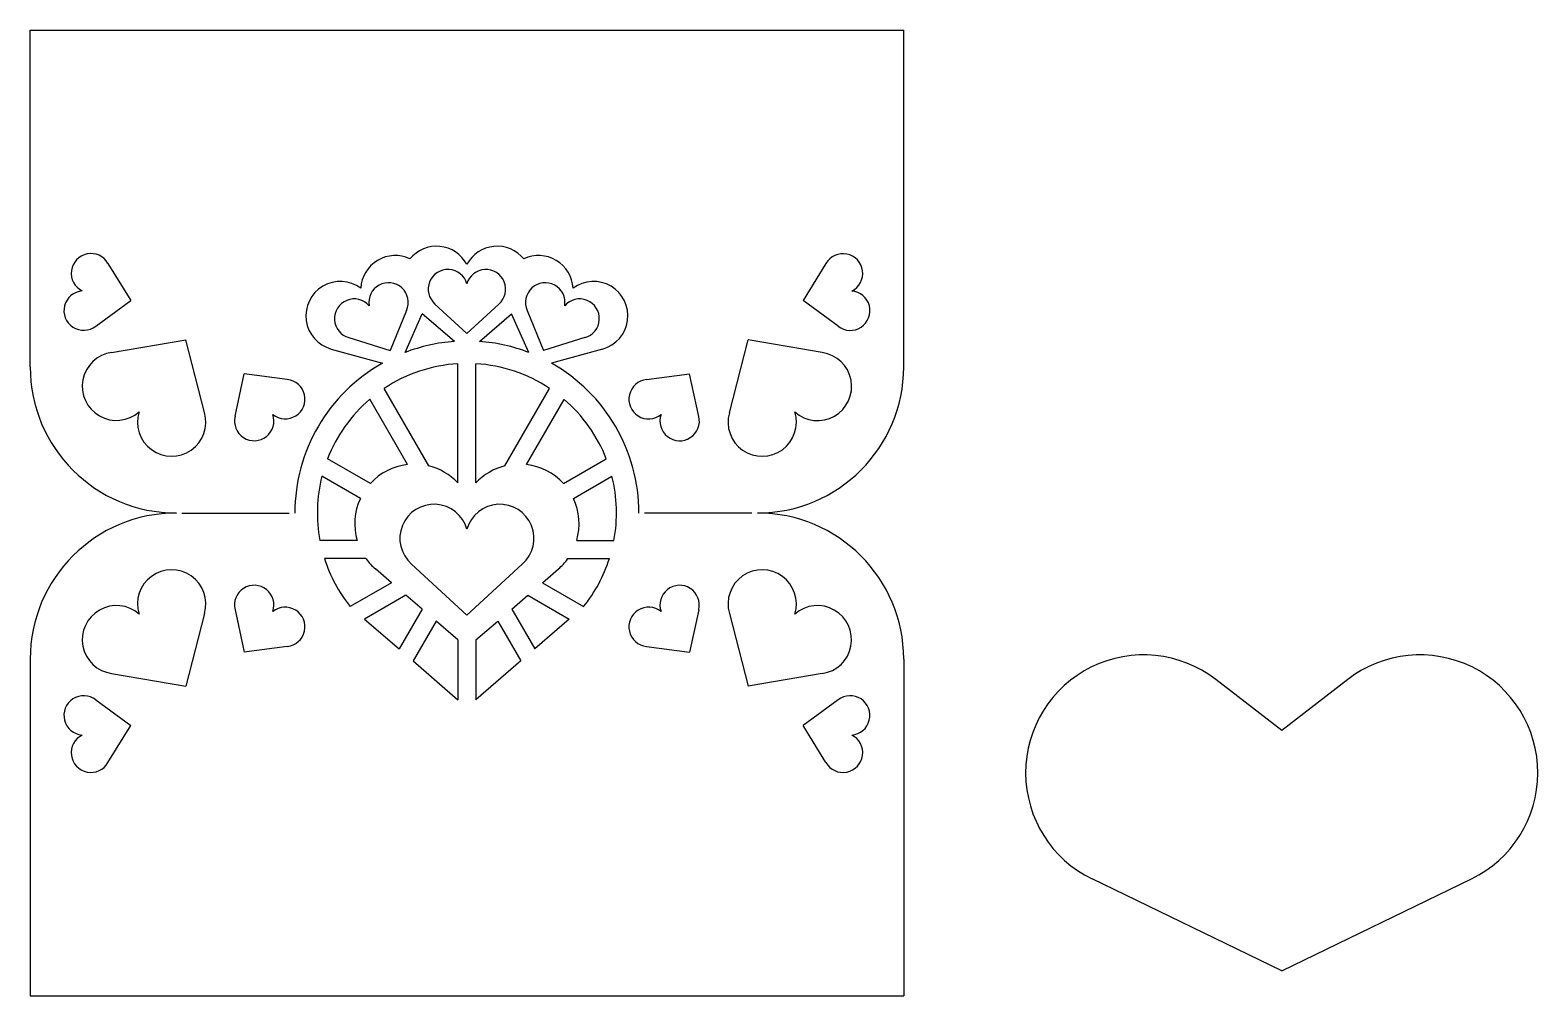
# Model space of a CAD drawing. Extents: x 341 to 475, y -227 to -141.
import ezdxf

# ---------------------------------------------------------------- set-up
doc = ezdxf.new("R2010")
doc.units = 0
doc.layers.get('0').update_dxf_attribs({"linetype": 'CONTINUOUS'})

msp = doc.modelspace()

# ---------------------------------------------------------------- linework, layer by layer
for p, q in [((341.117047, -171.344999), (341.117047, -141.398935)), ((341.117047, -141.398935), (418.796787, -141.398935)), ((418.796787, -171.344999), (418.796787, -141.398935)), ((348.039424, -162.144983), (350.060357, -165.430247)), ((411.882691, -162.156892), (409.860532, -165.441402)), ((346.95553, -167.719762), (350.0602, -165.431059)), ((377.115388, -165.756509), (379.954562, -168.3673)), ((382.794559, -165.756506), (379.955389, -168.3673)), ((412.964505, -167.732075), (409.86069, -165.442214)), ((374.591169, -166.32219), (373.13774, -169.894959)), ((374.451875, -170.06972), (375.98498, -166.627038)), ((378.840882, -169.086343), (375.98498, -166.627038)), ((381.06907, -169.086341), (383.924968, -166.627032)), ((385.458079, -170.069713), (383.924968, -166.627032)), ((385.318779, -166.322183), (386.772213, -169.89495)), ((369.45515, -168.745886), (373.13774, -169.894959)), ((390.454801, -168.745872), (386.772213, -169.89495)), ((348.363753, -170.067389), (354.951412, -168.946092)), ((356.621123, -175.417623), (354.952615, -168.946871)), ((367.883829, -169.762383), (372.436144, -171.020779)), ((392.026123, -169.762367), (387.473811, -171.020769)), ((403.296041, -175.42633), (404.966963, -168.956201)), ((411.555406, -170.079177), (404.968166, -168.955422)), ((379.155439, -181.670552), (379.155399, -171.069782)), ((380.755439, -181.672157), (380.755399, -171.069832)), ((359.339319, -175.741994), (360.158848, -171.972974)), ((363.983894, -172.473828), (360.159525, -171.972498)), ((395.934369, -172.479787), (399.758925, -171.979885)), ((400.577724, -175.749686), (399.759601, -171.980361)), ((374.661398, -180.032541), (371.314258, -174.235175)), ((376.580102, -180.155825), (372.60103, -173.263931)), ((383.330494, -180.15627), (387.309528, -173.264321)), ((385.249548, -180.032363), (388.596258, -174.23564)), ((371.369686, -181.721343), (367.560916, -179.522369)), ((388.542147, -181.720728), (392.349189, -179.522712)), ((370.478835, -183.054532), (367.062223, -181.081967)), ((389.433038, -183.052739), (392.849277, -181.079528)), ((354.617047, -184.344999), (364.155711, -184.344999)), ((405.295613, -184.349726), (395.756949, -184.347946)), ((370.19544, -186.802096), (366.884663, -186.802108)), ((389.717142, -186.800249), (393.027919, -186.799635)), ((370.978397, -188.402093), (367.289655, -188.402107)), ((375.036615, -188.896482), (379.955484, -193.419676)), ((384.87578, -188.896476), (379.956917, -193.419676)), ((388.934488, -188.400394), (392.62323, -188.39971)), ((373.247985, -190.550893), (371.823161, -189.323934)), ((386.665306, -190.549624), (388.089898, -189.322395)), ((373.247985, -190.550893), (369.581724, -192.667629)), ((374.532339, -191.65689), (370.8617, -193.776153)), ((375.973943, -192.8983), (374.532339, -191.65689)), ((383.939792, -192.897547), (385.381162, -191.655864)), ((385.381162, -191.655864), (389.052202, -193.774432)), ((386.665306, -190.549624), (390.331968, -192.665666)), ((359.337714, -192.947996), (360.15654, -196.717168)), ((375.973943, -192.8983), (373.931958, -196.435154)), ((383.939792, -192.897547), (385.982447, -196.434014)), ((400.57612, -192.947996), (399.757294, -196.717168)), ((356.619458, -193.271859), (354.949743, -199.7423)), ((370.8617, -193.776153), (373.931958, -196.435154)), ((377.20795, -193.960941), (375.163627, -197.501842)), ((379.155492, -195.63803), (377.20795, -193.960941)), ((380.758762, -195.637878), (382.705987, -193.960421)), ((382.705987, -193.960421), (384.750979, -197.500935)), ((389.052202, -193.774432), (385.982447, -196.434014)), ((403.294376, -193.271859), (404.964092, -199.7423)), ((379.155492, -195.63803), (379.155512, -200.959019)), ((380.758762, -195.637878), (380.759749, -200.958867)), ((363.98168, -196.217028), (360.157217, -196.717644)), ((395.932155, -196.217028), (399.756618, -196.717644)), ((341.117047, -197.344999), (341.117047, -227.291063)), ((375.163627, -197.501842), (379.155512, -200.959019)), ((384.750979, -197.500935), (380.759749, -200.958867)), ((418.796787, -197.344999), (418.796787, -227.291063)), ((348.36109, -198.620553), (354.948539, -199.743079)), ((411.552744, -198.620553), (404.965295, -199.743079)), ((452.412719, -203.690149), (446.546684, -199.153455)), ((458.278753, -199.153455), (452.412719, -203.690149)), ((346.952429, -200.967917), (350.056672, -203.257199)), ((412.961405, -200.967917), (409.857163, -203.257199)), ((348.035283, -206.542898), (350.056829, -203.258011)), ((411.878551, -206.542898), (409.857005, -203.258011)), ((452.412719, -225.07485), (435.548198, -216.889391)), ((452.412719, -225.07485), (469.277239, -216.889391)), ((341.117047, -227.291063), (418.796787, -227.291063))]:
    msp.add_line(p, q)
for centre, radius, start, end in [((377.259385, -163.682095), 3.063154, 28.357217, 140.671443), ((382.650559, -163.682091), 3.063154, 39.328633, 151.642859), ((346.521132, -163.021914), 1.753345, 30.009754, 243.427136), ((373.575646, -164.507626), 3.063154, 64.591292, 176.905518), ((386.334299, -164.507617), 3.063154, 3.094558, 115.408784), ((413.400656, -163.034389), 1.753345, 296.551489, 149.96887), ((378.265971, -164.433491), 1.753345, 15.570261, 228.987643), ((381.643974, -164.433489), 1.753345, 311.012433, 164.429815), ((345.876425, -166.337824), 1.753345, 94.567583, 307.984964), ((368.700483, -166.810098), 3.063154, 53.627597, 254.537626), ((372.986003, -165.616739), 1.753345, 336.275092, 189.692474), ((386.923944, -165.61673), 1.753345, 350.307602, 203.724984), ((391.209466, -166.810083), 3.063154, 285.46245, 126.372479), ((414.044125, -166.350539), 1.753345, 231.99366, 85.411042), ((369.93107, -167.058367), 1.753345, 40.83292, 254.250302), ((389.978879, -167.058353), 1.753345, 285.749774, 139.167155), ((348.790285, -173.074965), 3.037671, 98.071804, 311.489186), ((379.954986, -184.344999), 15.299275, 94.176016, 111.081621), ((379.954986, -184.344999), 15.299275, 68.918455, 85.82406), ((411.127752, -173.086594), 3.037671, 228.489439, 81.906821), ((354.117047, -171.344999), 13, 180, 270), ((379.954986, -184.344999), 15.299275, 119.435988, 180), ((379.954986, -184.344999), 13.299275, 93.446849, 123.570259), ((379.954986, -184.344999), 13.299275, 56.426709, 86.549584), ((379.954986, -184.344999), 15.299275, 360, 60.564088), ((405.796787, -171.344999), 13, 270, 0), ((363.804267, -174.217947), 1.753345, 230.702445, 84.119827), ((396.113345, -174.223974), 1.753345, 95.858798, 309.276179), ((379.954986, -184.344999), 13.299275, 130.520057, 158.738595), ((379.954986, -184.344999), 13.299275, 21.259817, 49.476859), ((353.701815, -176.257315), 3.037671, 162.629632, 16.047014), ((361.041648, -176.161871), 1.753345, 166.144617, 19.561999), ((398.875239, -176.168928), 1.753345, 160.416626, 13.834008), ((406.215036, -176.26711), 3.037671, 163.931611, 17.348992), ((375.286091, -185.302559), 5.306914, 96.760132, 137.559766), ((375.286091, -185.302559), 5.306914, 43.187777, 75.887007), ((384.626299, -185.302553), 5.306914, 104.132972, 136.836071), ((384.626299, -185.302553), 5.306914, 42.449148, 83.255572), ((379.954986, -184.344999), 13.299275, 165.797237, 190.646854), ((379.957131, -184.344999), 13.299275, 349.363985, 14.213602), ((375.286091, -185.302559), 5.306914, 154.937698, 196.413221), ((377.030001, -186.604353), 3.037671, 15.570261, 228.987643), ((382.882391, -186.604349), 3.037671, 311.012433, 164.429815), ((384.626208, -185.301676), 5.306914, 343.597619, 25.073141), ((354.117047, -197.344999), 13, 90, 180), ((405.796787, -197.344999), 13, 360, 90), ((379.954986, -184.344999), 13.299275, 197.761911, 218.740615), ((375.286091, -185.302559), 5.306914, 215.73631, 229.267246), ((384.626208, -185.301676), 5.306914, 310.743594, 324.274529), ((379.957131, -184.344999), 13.299275, 321.270225, 342.248928), ((353.700306, -192.431623), 3.037671, 343.942298, 197.35968), ((406.213528, -192.431623), 3.037671, 342.64032, 196.057702), ((361.040121, -192.528436), 1.753345, 340.427314, 193.844695), ((398.873713, -192.528436), 1.753345, 346.155305, 199.572686), ((348.788183, -195.613056), 3.037671, 48.500127, 261.917508), ((363.802378, -194.472875), 1.753345, 275.869485, 129.286867), ((396.111457, -194.472875), 1.753345, 50.713133, 264.130515), ((411.125651, -195.613056), 3.037671, 278.082492, 131.499873), ((440.12888, -207.4518), 10.490508, 52.282224, 244.109657), ((464.696557, -207.4518), 10.490508, 295.890343, 127.717776), ((345.873067, -202.349654), 1.753345, 52.004348, 265.421729), ((414.040768, -202.349654), 1.753345, 274.578271, 127.995652), ((346.517154, -205.665684), 1.753345, 116.562176, 329.979558), ((413.39668, -205.665684), 1.753345, 210.020442, 63.437824)]:
    msp.add_arc(centre, radius, start, end)

doc.saveas('drawing.dxf')
